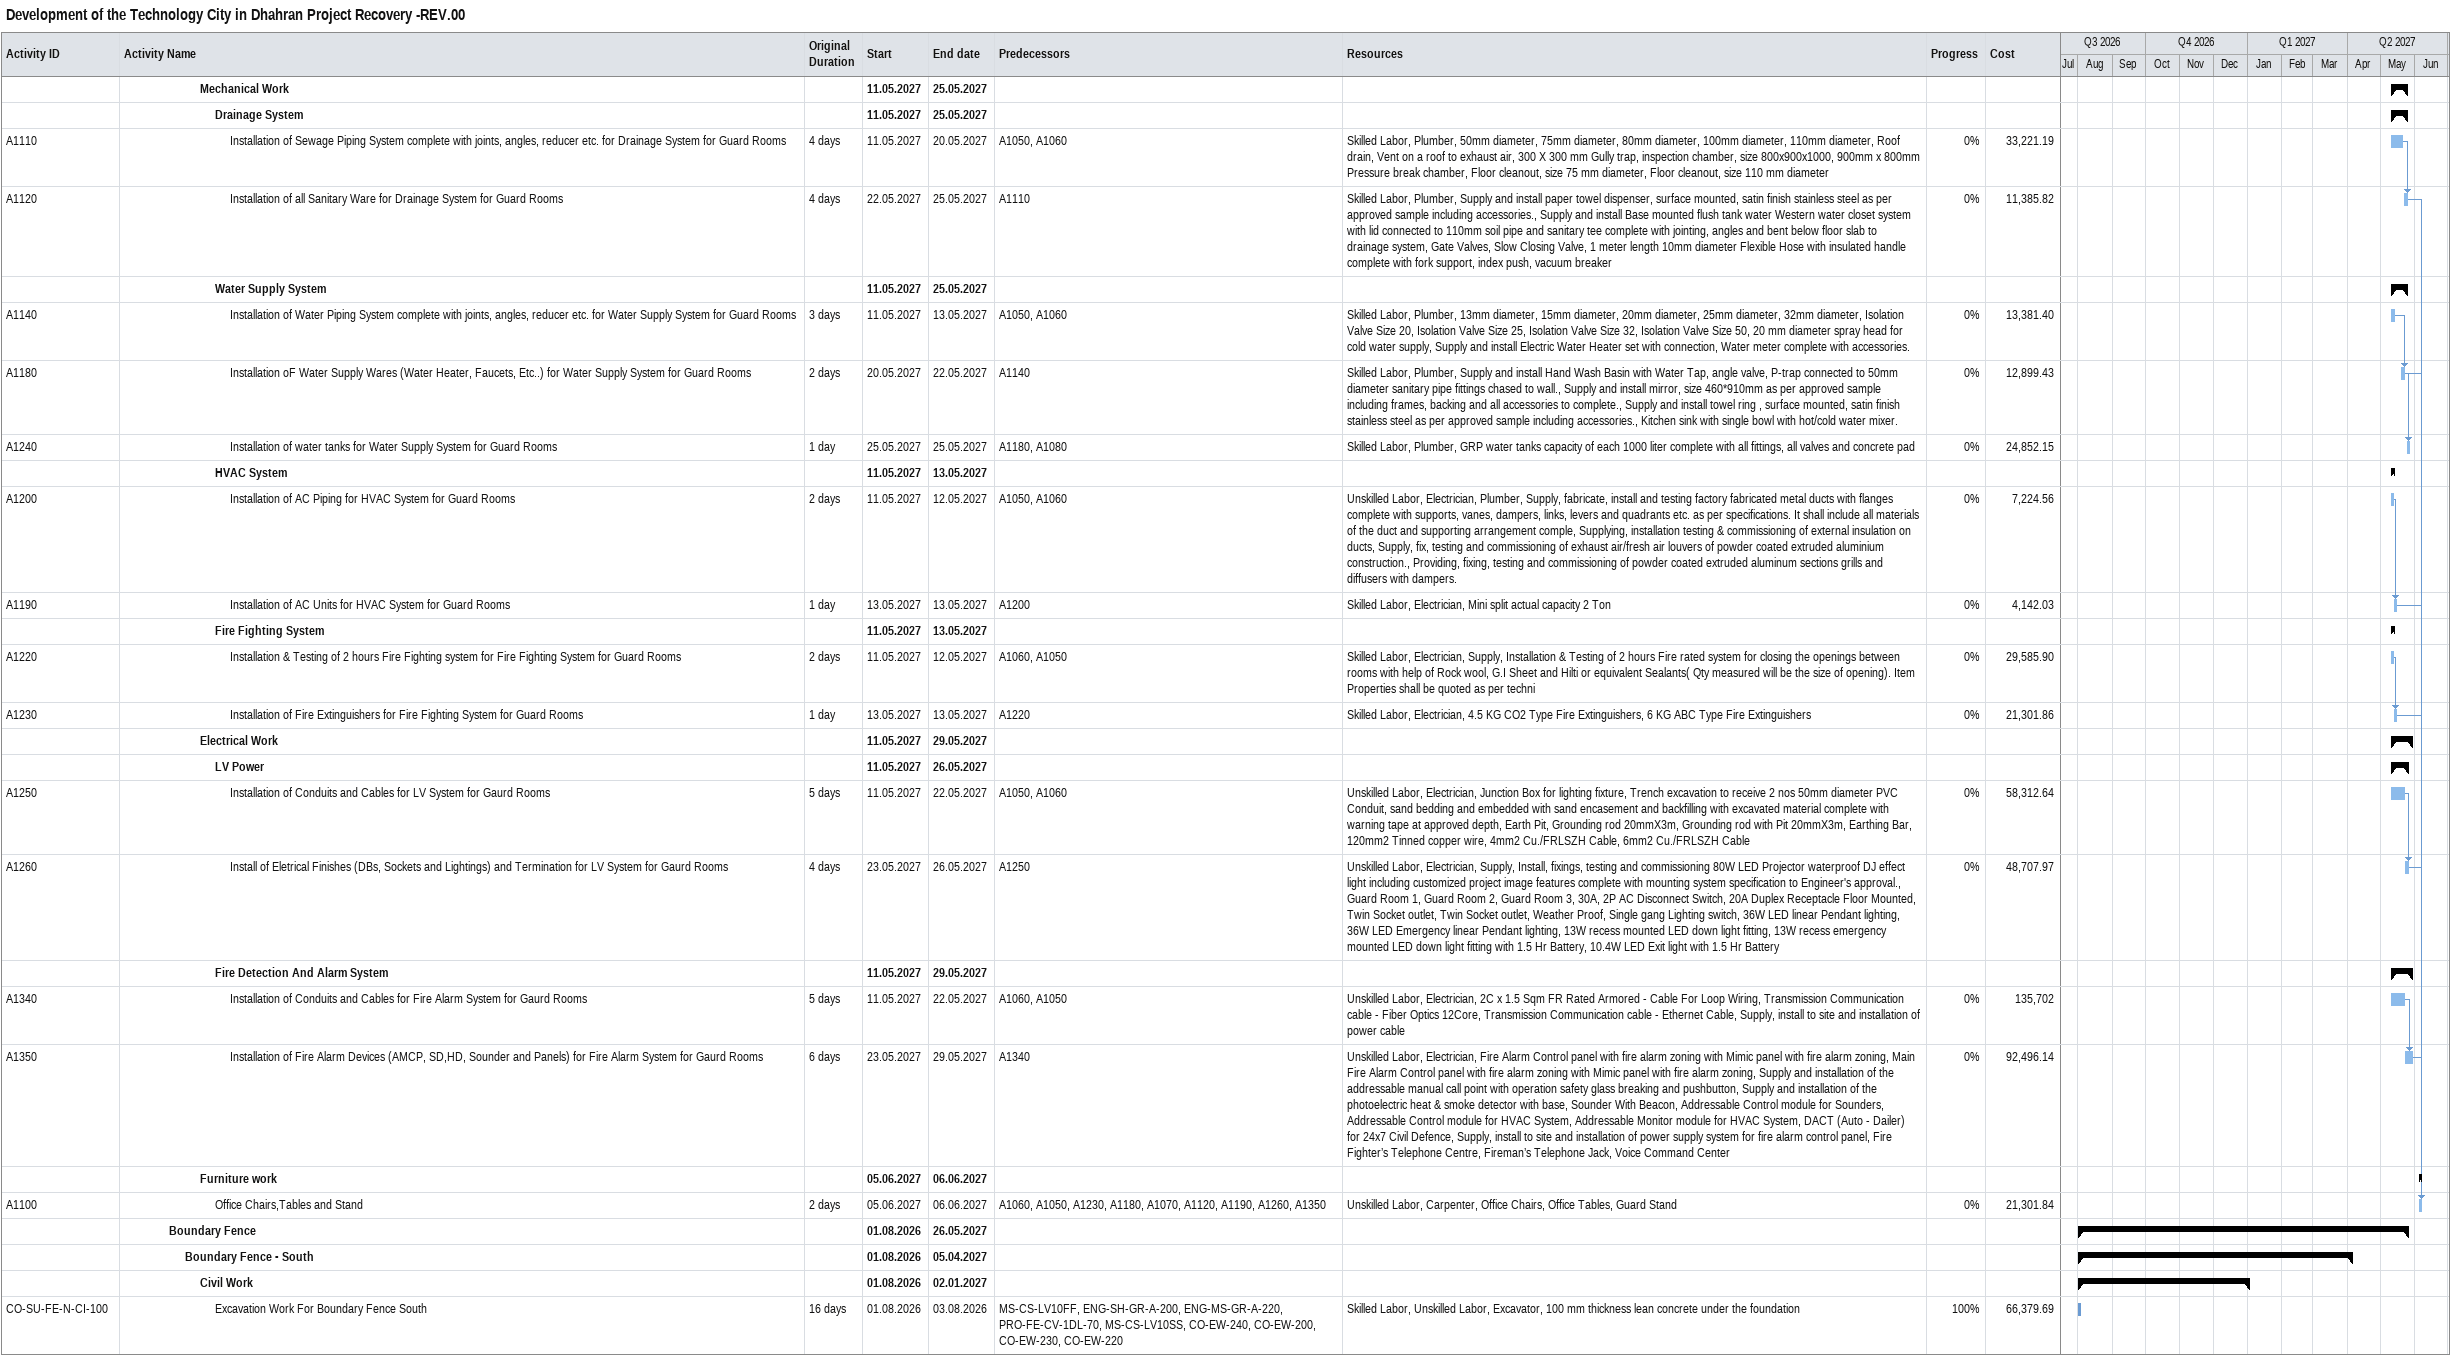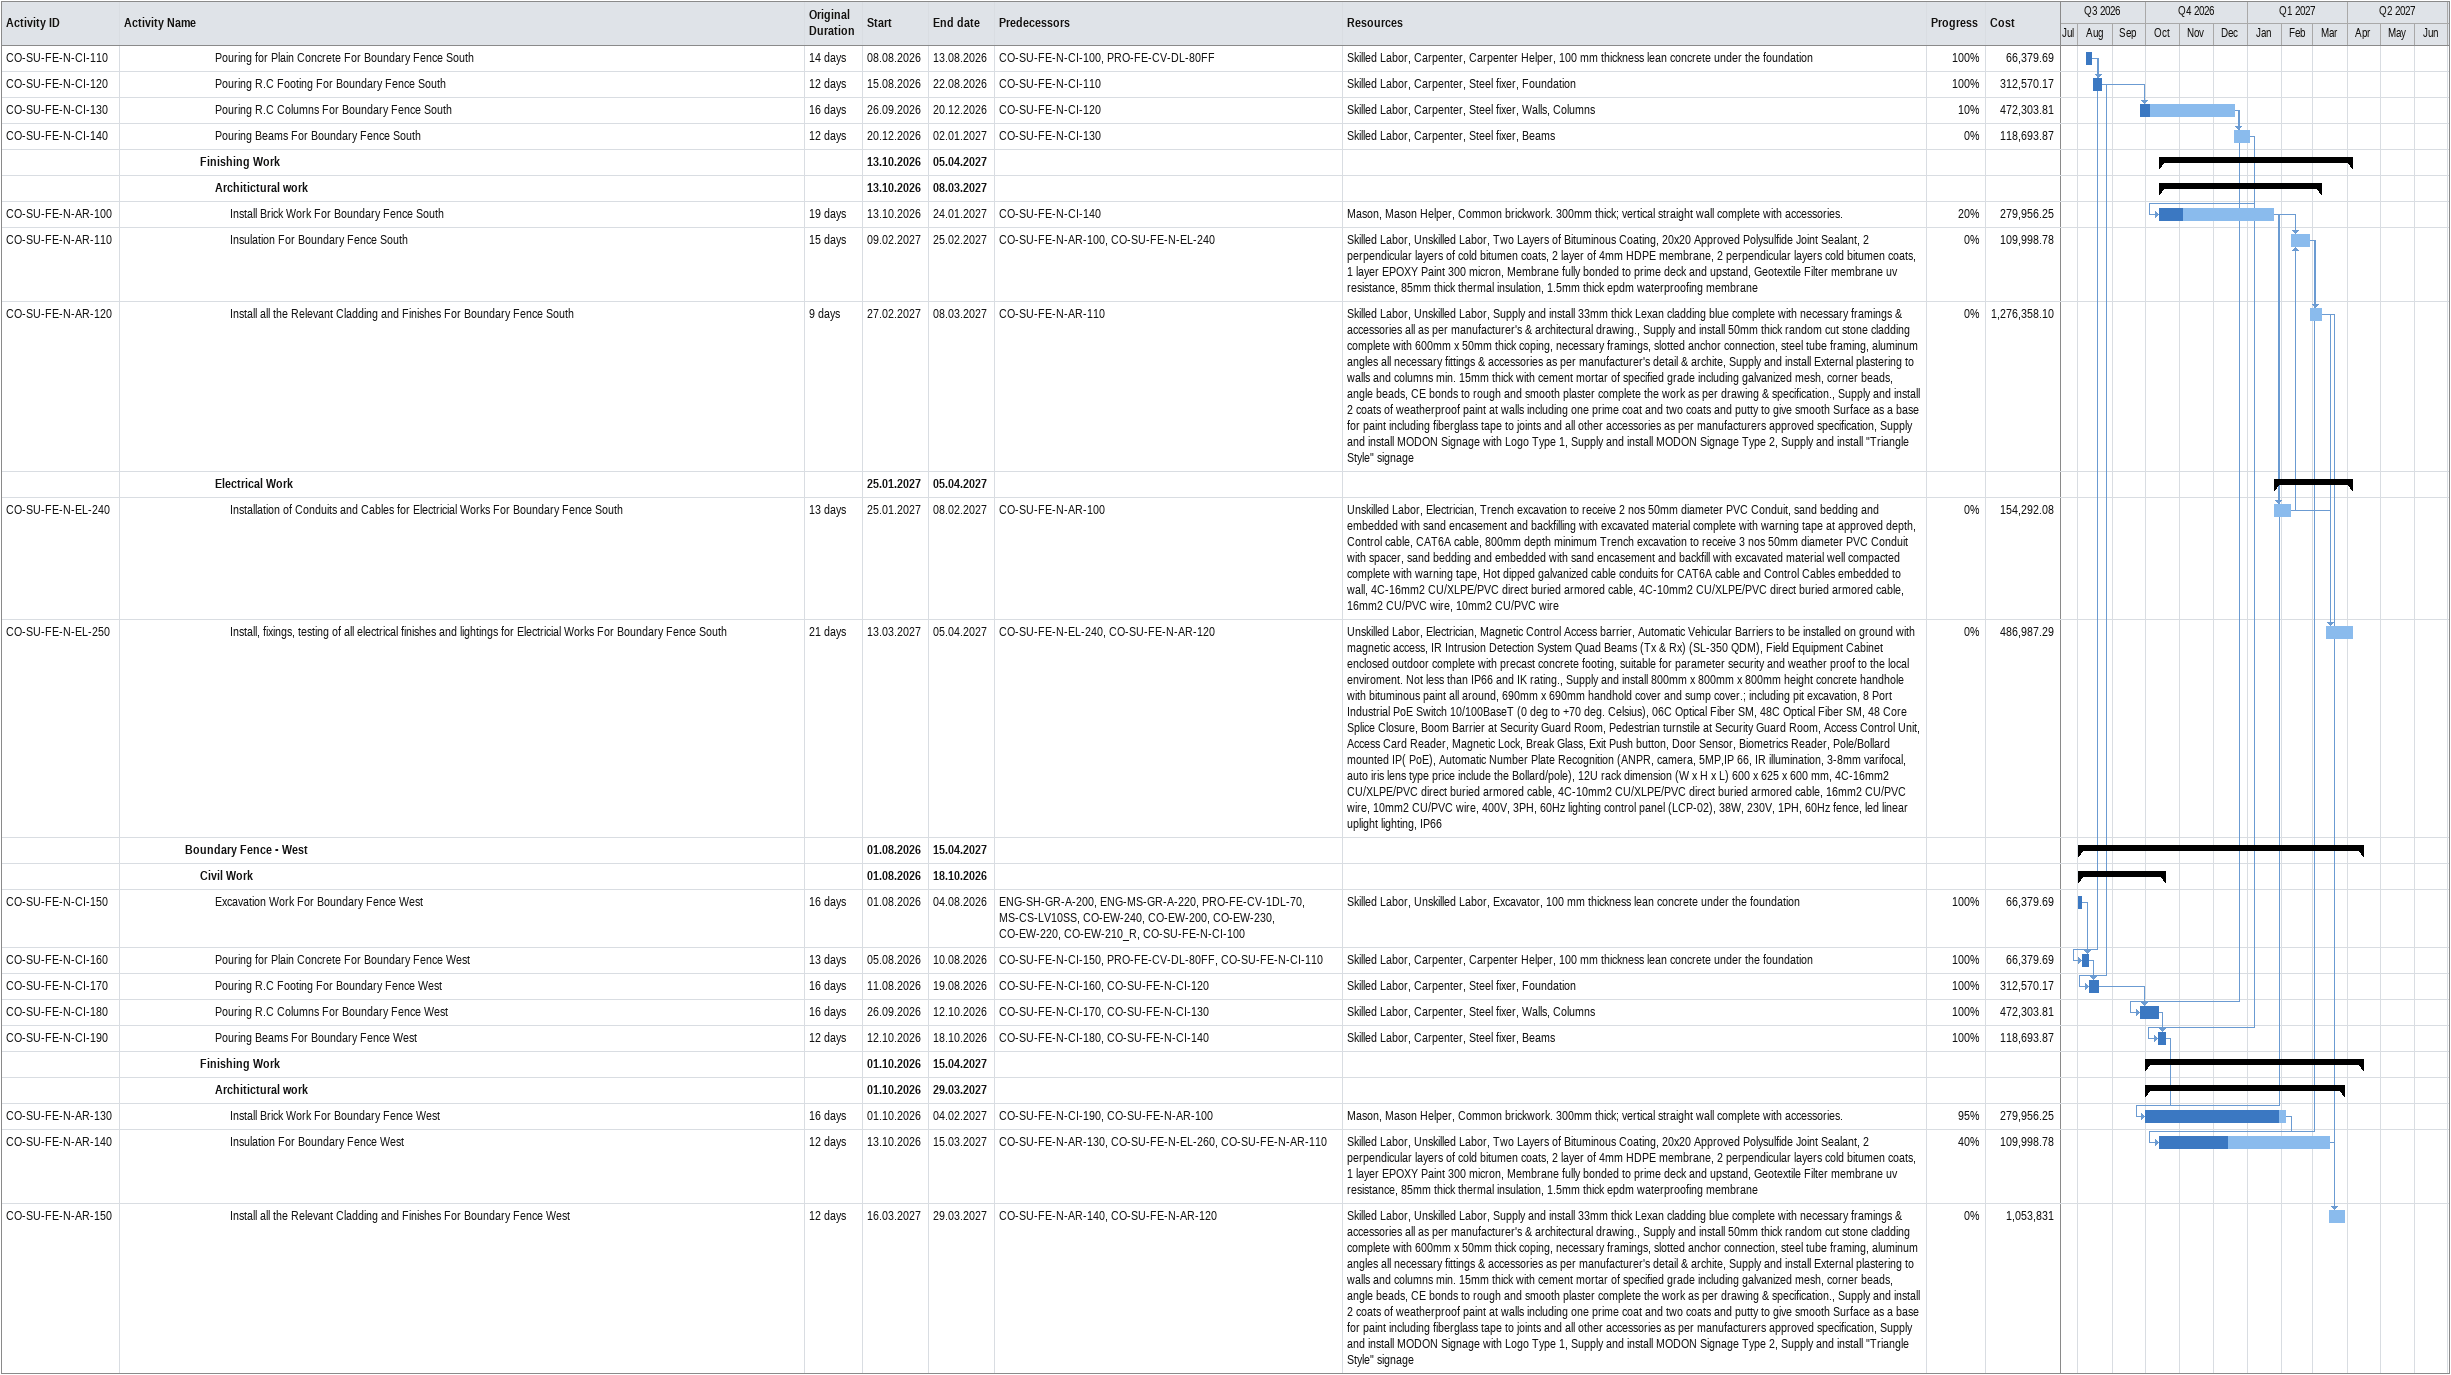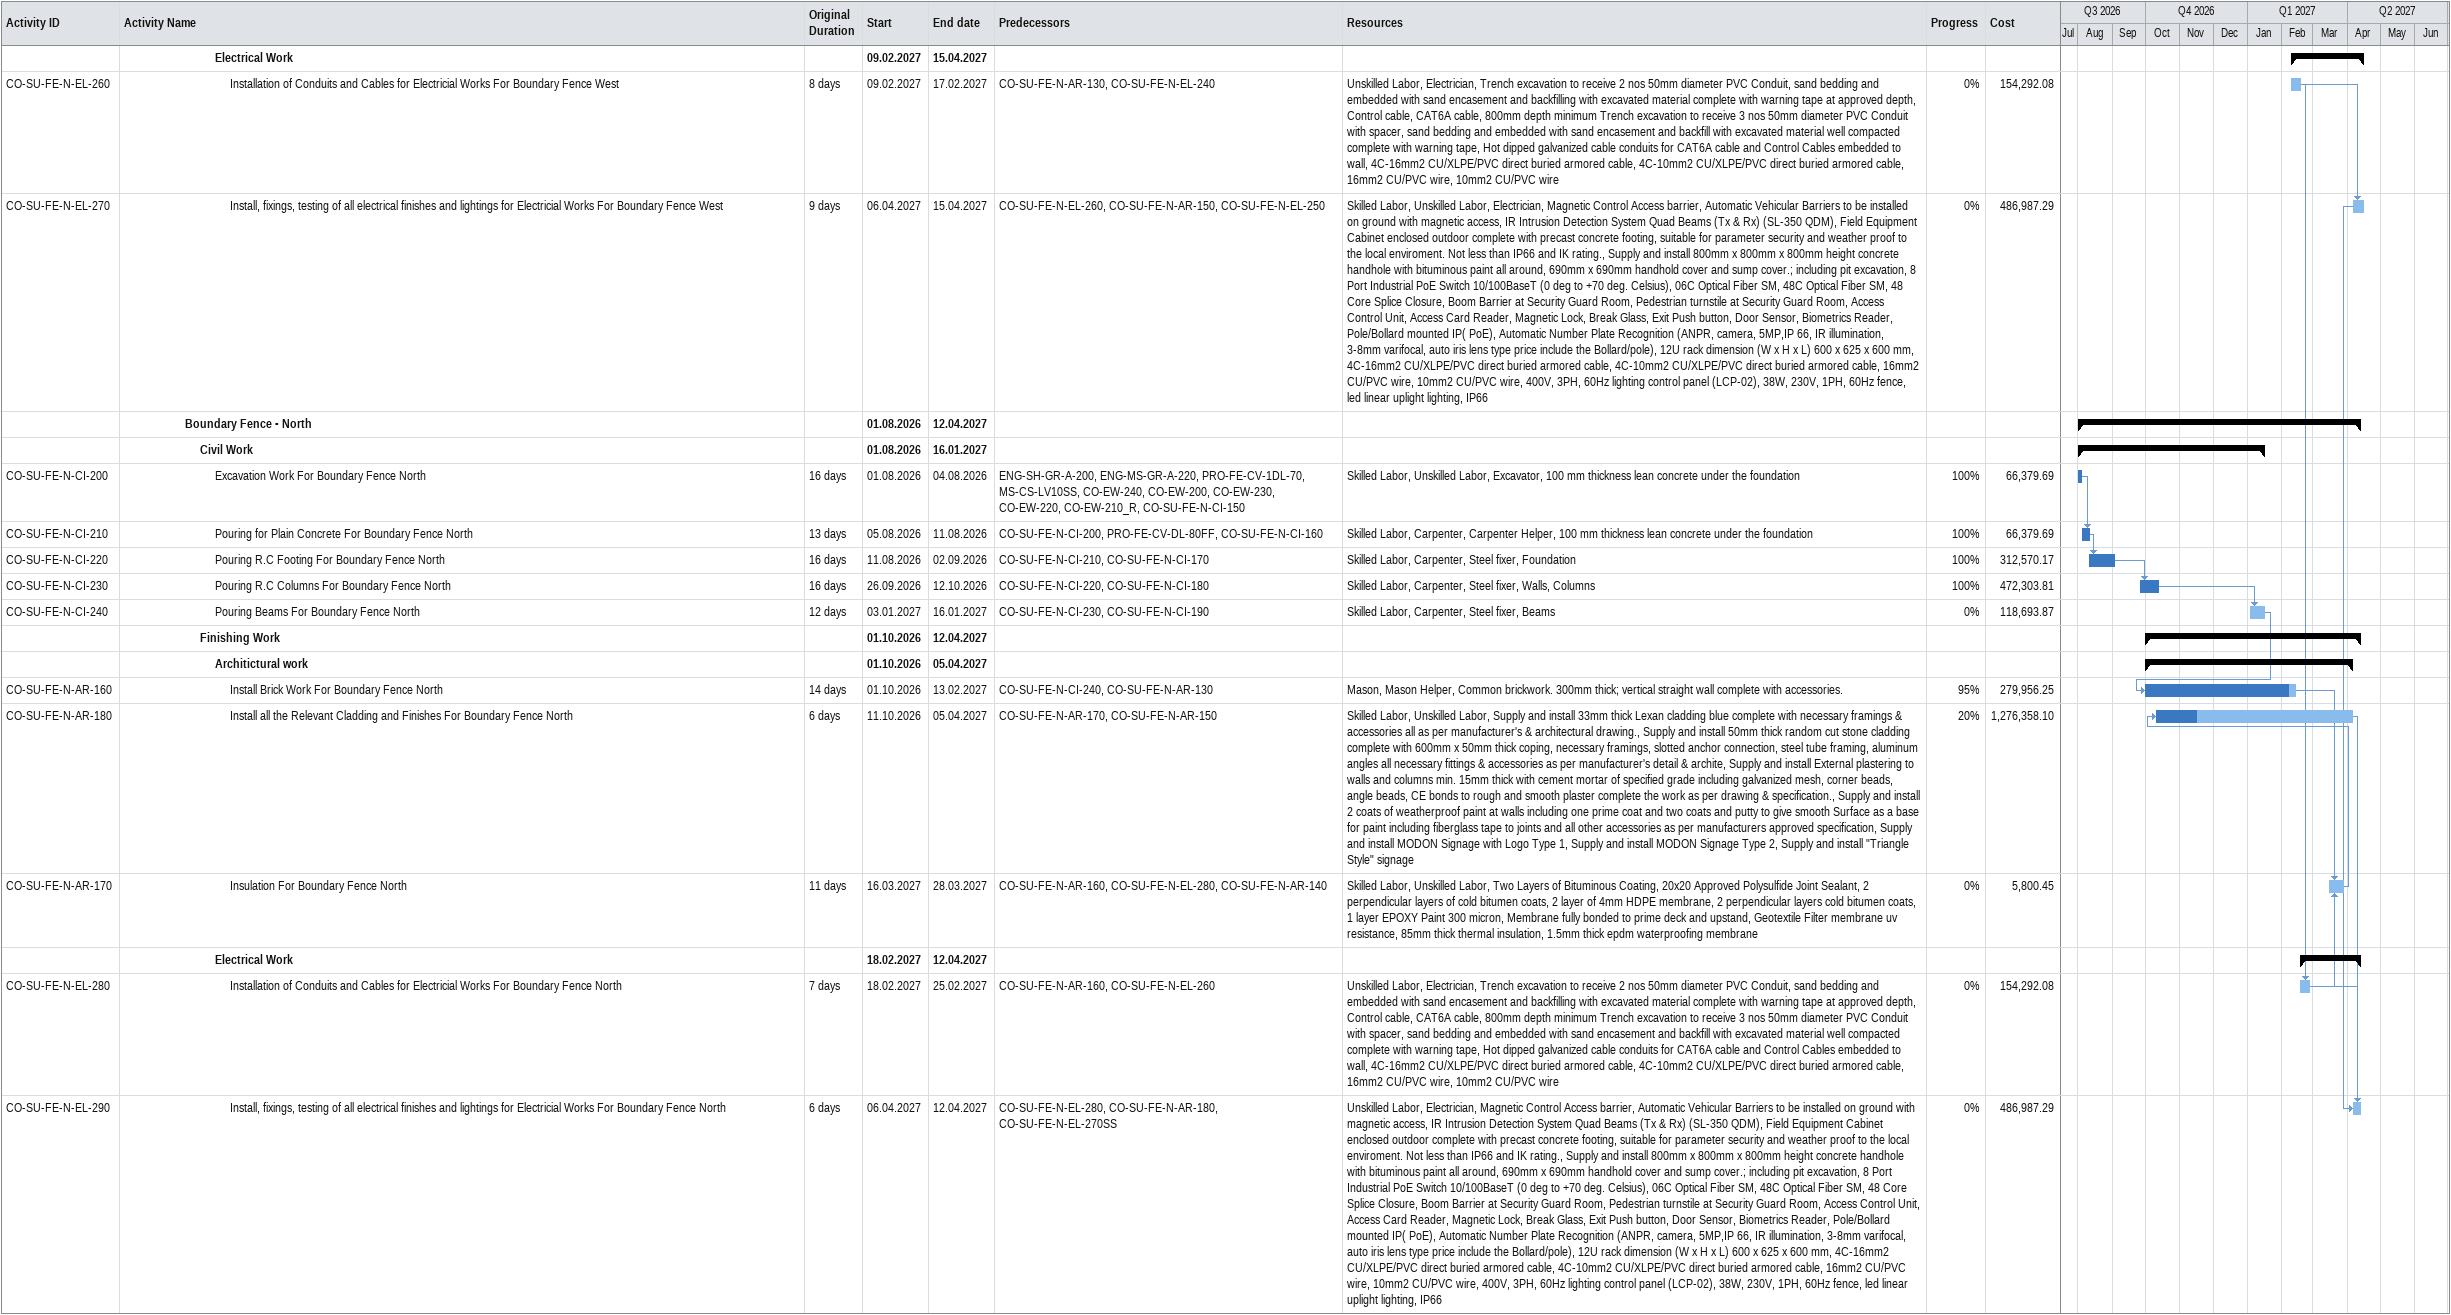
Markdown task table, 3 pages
Development of the Technology City in Dhahran Project Recovery -REV.00

| ID | Level | Task | Original duration | Start | Finish | Predecessors | Resources | % complete | Cost |
|---|---|---|---|---|---|---|---|---|---|
|  | 6 | **Mechanical Work** |  | 2027-05-11 | 2027-05-25 |  |  |  |  |
|  | 7 | **Drainage System** |  | 2027-05-11 | 2027-05-25 |  |  |  |  |
| A1110 | 8 | Installation of Sewage Piping System complete with joints, angles, reducer etc. for Drainage System for Guard Rooms | 4d | 2027-05-11 | 2027-05-20 | A1050, A1060 | Skilled Labor, Plumber, 50mm diameter, 75mm diameter, 80mm diameter, 100mm diameter, 110mm diameter, Roof drain, Vent on a roof to exhaust air, 300 X 300 mm Gully trap, inspection chamber, size 800x900x1000, 900mm x 800mm Pressure break chamber, Floor cleanout, size 75 mm diameter, Floor cleanout, size 110 mm diameter | 0 | 33221.19 |
| A1120 | 8 | Installation of all Sanitary Ware for Drainage System for Guard Rooms | 4d | 2027-05-22 | 2027-05-25 | A1110 | Skilled Labor, Plumber, Supply and install paper towel dispenser, surface mounted, satin finish stainless steel as per approved sample including accessories., Supply and install Base mounted flush tank water Western water closet system with lid connected to 110mm soil pipe and sanitary tee complete with jointing, angles and bent below floor slab to drainage system, Gate Valves, Slow Closing Valve, 1 meter length 10mm diameter Flexible Hose with insulated handle complete with fork support, index push, vacuum breaker | 0 | 11385.82 |
|  | 7 | **Water Supply System** |  | 2027-05-11 | 2027-05-25 |  |  |  |  |
| A1140 | 8 | Installation of Water Piping System complete with joints, angles, reducer etc. for Water Supply System for Guard Rooms | 3d | 2027-05-11 | 2027-05-13 | A1050, A1060 | Skilled Labor, Plumber, 13mm diameter, 15mm diameter, 20mm diameter, 25mm diameter, 32mm diameter, Isolation Valve Size 20, Isolation Valve Size 25, Isolation Valve Size 32, Isolation Valve Size 50, 20 mm diameter spray head for cold water supply, Supply and install Electric Water Heater set with connection, Water meter complete with accessories. | 0 | 13381.40 |
| A1180 | 8 | Installation oF Water Supply Wares (Water Heater, Faucets, Etc..) for Water Supply System for Guard Rooms | 2d | 2027-05-20 | 2027-05-22 | A1140 | Skilled Labor, Plumber, Supply and install Hand Wash Basin with Water Tap, angle valve, P-trap connected to 50mm diameter sanitary pipe fittings chased to wall., Supply and install mirror, size 460*910mm as per approved sample including frames, backing and all accessories to complete., Supply and install towel ring , surface mounted, satin finish stainless steel as per approved sample including accessories., Kitchen sink with single bowl with hot/cold water mixer. | 0 | 12899.43 |
| A1240 | 8 | Installation of water tanks for Water Supply System for Guard Rooms | 1d | 2027-05-25 | 2027-05-25 | A1180, A1080 | Skilled Labor, Plumber, GRP water tanks capacity of each 1000 liter complete with all fittings, all valves and concrete pad | 0 | 24852.15 |
|  | 7 | **HVAC System** |  | 2027-05-11 | 2027-05-13 |  |  |  |  |
| A1200 | 8 | Installation of AC Piping for HVAC System for Guard Rooms | 2d | 2027-05-11 | 2027-05-12 | A1050, A1060 | Unskilled Labor, Electrician, Plumber, Supply, fabricate, install and testing factory fabricated metal ducts with flanges complete with supports, vanes, dampers, links, levers and quadrants etc. as per specifications. It shall include all materials of the duct and supporting arrangement comple, Supplying, installation testing & commissioning of external insulation on ducts, Supply, fix, testing and commissioning of exhaust air/fresh air louvers of powder coated extruded aluminium construction., Providing, fixing, testing and commissioning of powder coated extruded aluminum sections grills and diffusers with dampers. | 0 | 7224.56 |
| A1190 | 8 | Installation of AC Units for HVAC System for Guard Rooms | 1d | 2027-05-13 | 2027-05-13 | A1200 | Skilled Labor, Electrician, Mini split actual capacity 2 Ton | 0 | 4142.03 |
|  | 7 | **Fire Fighting System** |  | 2027-05-11 | 2027-05-13 |  |  |  |  |
| A1220 | 8 | Installation & Testing of 2 hours Fire Fighting system for Fire Fighting System for Guard Rooms | 2d | 2027-05-11 | 2027-05-12 | A1060, A1050 | Skilled Labor, Electrician, Supply, Installation & Testing of 2 hours Fire rated system for closing the openings between rooms with help of Rock wool, G.I Sheet and Hilti or equivalent Sealants( Qty measured will be the size of opening). Item Properties shall be quoted as per techni | 0 | 29585.90 |
| A1230 | 8 | Installation of Fire Extinguishers for Fire Fighting System for Guard Rooms | 1d | 2027-05-13 | 2027-05-13 | A1220 | Skilled Labor, Electrician, 4.5 KG CO2 Type Fire Extinguishers, 6 KG ABC Type Fire Extinguishers | 0 | 21301.86 |
|  | 6 | **Electrical Work** |  | 2027-05-11 | 2027-05-29 |  |  |  |  |
|  | 7 | **LV Power** |  | 2027-05-11 | 2027-05-26 |  |  |  |  |
| A1250 | 8 | Installation of Conduits and Cables for LV System for Gaurd Rooms | 5d | 2027-05-11 | 2027-05-22 | A1050, A1060 | Unskilled Labor, Electrician, Junction Box for lighting fixture, Trench excavation to receive 2 nos 50mm diameter PVC Conduit, sand bedding and embedded with sand encasement and backfilling with excavated material complete with warning tape at approved depth, Earth Pit, Grounding rod 20mmX3m, Grounding rod with Pit 20mmX3m, Earthing Bar, 120mm2 Tinned copper wire, 4mm2 Cu./FRLSZH Cable, 6mm2 Cu./FRLSZH Cable | 0 | 58312.64 |
| A1260 | 8 | Install of Eletrical Finishes (DBs, Sockets and Lightings) and Termination for LV System for Gaurd Rooms | 4d | 2027-05-23 | 2027-05-26 | A1250 | Unskilled Labor, Electrician, Supply, Install, fixings, testing and commissioning 80W LED Projector waterproof DJ effect light including customized project image features complete with mounting system specification to Engineer's approval., Guard Room 1, Guard Room 2, Guard Room 3, 30A, 2P AC Disconnect Switch, 20A Duplex Receptacle Floor Mounted, Twin Socket outlet, Twin Socket outlet, Weather Proof, Single gang Lighting switch, 36W LED linear Pendant lighting, 36W LED Emergency linear Pendant lighting, 13W recess mounted LED down light fitting, 13W recess emergency mounted LED down light fitting with 1.5 Hr Battery, 10.4W LED Exit light with 1.5 Hr Battery | 0 | 48707.97 |
|  | 7 | **Fire Detection And Alarm System** |  | 2027-05-11 | 2027-05-29 |  |  |  |  |
| A1340 | 8 | Installation of Conduits and Cables for Fire Alarm System for Gaurd Rooms | 5d | 2027-05-11 | 2027-05-22 | A1060, A1050 | Unskilled Labor, Electrician, 2C x 1.5 Sqm FR Rated Armored - Cable For Loop Wiring, Transmission Communication cable - Fiber Optics 12Core, Transmission Communication cable - Ethernet Cable, Supply, install to site and installation of power cable | 0 | 135702 |
| A1350 | 8 | Installation of Fire Alarm Devices (AMCP, SD,HD, Sounder and Panels) for Fire Alarm System for Gaurd Rooms | 6d | 2027-05-23 | 2027-05-29 | A1340 | Unskilled Labor, Electrician, Fire Alarm Control panel with fire alarm zoning with Mimic panel with fire alarm zoning, Main Fire Alarm Control panel with fire alarm zoning with Mimic panel with fire alarm zoning, Supply and installation of the addressable manual call point with operation safety glass breaking and pushbutton, Supply and installation of the photoelectric heat & smoke detector with base, Sounder With Beacon, Addressable Control module for Sounders, Addressable Control module for HVAC System, Addressable Monitor module for HVAC System, DACT (Auto - Dailer) for 24x7 Civil Defence, Supply, install to site and installation of power supply system for fire alarm control panel, Fire Fighter’s Telephone Centre, Fireman’s Telephone Jack, Voice Command Center | 0 | 92496.14 |
|  | 6 | **Furniture work** |  | 2027-06-05 | 2027-06-06 |  |  |  |  |
| A1100 | 7 | Office Chairs,Tables and Stand | 2d | 2027-06-05 | 2027-06-06 | A1060, A1050, A1230, A1180, A1070, A1120, A1190, A1260, A1350 | Unskilled Labor, Carpenter, Office Chairs, Office Tables, Guard Stand | 0 | 21301.84 |
|  | 4 | **Boundary Fence** |  | 2026-08-01 | 2027-05-26 |  |  |  |  |
|  | 5 | **Boundary Fence - South** |  | 2026-08-01 | 2027-04-05 |  |  |  |  |
|  | 6 | **Civil Work** |  | 2026-08-01 | 2027-01-02 |  |  |  |  |
| CO-SU-FE-N-CI-100 | 7 | Excavation Work For Boundary Fence South | 16d | 2026-08-01 | 2026-08-03 | MS-CS-LV10FF, ENG-SH-GR-A-200, ENG-MS-GR-A-220, PRO-FE-CV-1DL-70, MS-CS-LV10SS, CO-EW-240, CO-EW-200, CO-EW-230, CO-EW-220 | Skilled Labor, Unskilled Labor, Excavator, 100 mm thickness lean concrete under the foundation | 100 | 66379.69 |
| CO-SU-FE-N-CI-110 | 7 | Pouring for Plain Concrete For Boundary Fence South | 14d | 2026-08-08 | 2026-08-13 | CO-SU-FE-N-CI-100, PRO-FE-CV-DL-80FF | Skilled Labor, Carpenter, Carpenter Helper, 100 mm thickness lean concrete under the foundation | 100 | 66379.69 |
| CO-SU-FE-N-CI-120 | 7 | Pouring R.C Footing For Boundary Fence South | 12d | 2026-08-15 | 2026-08-22 | CO-SU-FE-N-CI-110 | Skilled Labor, Carpenter, Steel fixer, Foundation | 100 | 312570.17 |
| CO-SU-FE-N-CI-130 | 7 | Pouring R.C Columns For Boundary Fence South | 16d | 2026-09-26 | 2026-12-20 | CO-SU-FE-N-CI-120 | Skilled Labor, Carpenter, Steel fixer, Walls, Columns | 10 | 472303.81 |
| CO-SU-FE-N-CI-140 | 7 | Pouring Beams For Boundary Fence South | 12d | 2026-12-20 | 2027-01-02 | CO-SU-FE-N-CI-130 | Skilled Labor, Carpenter, Steel fixer, Beams | 0 | 118693.87 |
|  | 6 | **Finishing Work** |  | 2026-10-13 | 2027-04-05 |  |  |  |  |
|  | 7 | **Architictural work** |  | 2026-10-13 | 2027-03-08 |  |  |  |  |
| CO-SU-FE-N-AR-100 | 8 | Install Brick Work For Boundary Fence South | 19d | 2026-10-13 | 2027-01-24 | CO-SU-FE-N-CI-140 | Mason, Mason Helper, Common brickwork. 300mm thick; vertical straight wall complete with accessories. | 20 | 279956.25 |
| CO-SU-FE-N-AR-110 | 8 | Insulation For Boundary Fence South | 15d | 2027-02-09 | 2027-02-25 | CO-SU-FE-N-AR-100, CO-SU-FE-N-EL-240 | Skilled Labor, Unskilled Labor, Two Layers of Bituminous Coating, 20x20 Approved Polysulfide Joint Sealant, 2 perpendicular layers of cold bitumen coats, 2 layer of 4mm HDPE membrane, 2 perpendicular layers cold bitumen coats, 1 layer EPOXY Paint 300 micron, Membrane fully bonded to prime deck and upstand, Geotextile Filter membrane uv resistance, 85mm thick thermal insulation, 1.5mm thick epdm waterproofing membrane | 0 | 109998.78 |
| CO-SU-FE-N-AR-120 | 8 | Install all the Relevant Cladding and Finishes For Boundary Fence South | 9d | 2027-02-27 | 2027-03-08 | CO-SU-FE-N-AR-110 | Skilled Labor, Unskilled Labor, Supply and install 33mm thick Lexan cladding blue complete with necessary framings & accessories all as per manufacturer's & architectural drawing., Supply and install 50mm thick random cut stone cladding complete with 600mm x 50mm thick coping, necessary framings, slotted anchor connection, steel tube framing, aluminum angles all necessary fittings & accessories as per manufacturer's detail & archite, Supply and install External plastering to walls and columns min. 15mm thick with cement mortar of specified grade including galvanized mesh, corner beads, angle beads, CE bonds to rough and smooth plaster complete the work as per drawing & specification., Supply and install 2 coats of weatherproof paint at walls including one prime coat and two coats and putty to give smooth Surface as a base for paint including fiberglass tape to joints and all other accessories as per manufacturers approved specification, Supply and install MODON Signage with Logo Type 1, Supply and install MODON Signage Type 2, Supply and install "Triangle Style" signage | 0 | 1276358.10 |
|  | 7 | **Electrical Work** |  | 2027-01-25 | 2027-04-05 |  |  |  |  |
| CO-SU-FE-N-EL-240 | 8 | Installation of Conduits and Cables for Electricial Works For Boundary Fence South | 13d | 2027-01-25 | 2027-02-08 | CO-SU-FE-N-AR-100 | Unskilled Labor, Electrician, Trench excavation to receive 2 nos 50mm diameter PVC Conduit, sand bedding and embedded with sand encasement and backfilling with excavated material complete with warning tape at approved depth, Control cable, CAT6A cable, 800mm depth minimum Trench excavation to receive 3 nos 50mm diameter PVC Conduit with spacer, sand bedding and embedded with sand encasement and backfill with excavated material well compacted complete with warning tape, Hot dipped galvanized cable conduits for CAT6A cable and Control Cables embedded to wall, 4C-16mm2 CU/XLPE/PVC direct buried armored cable, 4C-10mm2 CU/XLPE/PVC direct buried armored cable, 16mm2 CU/PVC wire, 10mm2 CU/PVC wire | 0 | 154292.08 |
| CO-SU-FE-N-EL-250 | 8 | Install, fixings, testing of all electrical finishes and lightings for Electricial Works For Boundary Fence South | 21d | 2027-03-13 | 2027-04-05 | CO-SU-FE-N-EL-240, CO-SU-FE-N-AR-120 | Unskilled Labor, Electrician, Magnetic Control Access barrier, Automatic Vehicular Barriers to be installed on ground with magnetic access, IR Intrusion Detection System Quad Beams (Tx & Rx) (SL-350 QDM), Field Equipment Cabinet enclosed outdoor complete with precast concrete footing, suitable for parameter security and weather proof to the local enviroment. Not less than IP66 and IK rating., Supply and install 800mm x 800mm x 800mm height concrete handhole with bituminous paint all around, 690mm x 690mm handhold cover and sump cover.; including pit excavation, 8 Port Industrial PoE Switch 10/100BaseT (0 deg to +70 deg. Celsius), 06C Optical Fiber SM, 48C Optical Fiber SM, 48 Core Splice Closure, Boom Barrier at Security Guard Room, Pedestrian turnstile at Security Guard Room, Access Control Unit, Access Card Reader, Magnetic Lock, Break Glass, Exit Push button, Door Sensor, Biometrics Reader, Pole/Bollard mounted IP( PoE), Automatic Number Plate Recognition (ANPR, camera, 5MP,IP 66, IR illumination, 3-8mm varifocal, auto iris lens type price include the Bollard/pole), 12U rack dimension (W x H x L) 600 x 625 x 600 mm, 4C-16mm2 CU/XLPE/PVC direct buried armored cable, 4C-10mm2 CU/XLPE/PVC direct buried armored cable, 16mm2 CU/PVC wire, 10mm2 CU/PVC wire, 400V, 3PH, 60Hz lighting control panel (LCP-02), 38W, 230V, 1PH, 60Hz fence, led linear uplight lighting, IP66 | 0 | 486987.29 |
|  | 5 | **Boundary Fence - West** |  | 2026-08-01 | 2027-04-15 |  |  |  |  |
|  | 6 | **Civil Work** |  | 2026-08-01 | 2026-10-18 |  |  |  |  |
| CO-SU-FE-N-CI-150 | 7 | Excavation Work For Boundary Fence West | 16d | 2026-08-01 | 2026-08-04 | ENG-SH-GR-A-200, ENG-MS-GR-A-220, PRO-FE-CV-1DL-70, MS-CS-LV10SS, CO-EW-240, CO-EW-200, CO-EW-230, CO-EW-220, CO-EW-210_R, CO-SU-FE-N-CI-100 | Skilled Labor, Unskilled Labor, Excavator, 100 mm thickness lean concrete under the foundation | 100 | 66379.69 |
| CO-SU-FE-N-CI-160 | 7 | Pouring for Plain Concrete For Boundary Fence West | 13d | 2026-08-05 | 2026-08-10 | CO-SU-FE-N-CI-150, PRO-FE-CV-DL-80FF, CO-SU-FE-N-CI-110 | Skilled Labor, Carpenter, Carpenter Helper, 100 mm thickness lean concrete under the foundation | 100 | 66379.69 |
| CO-SU-FE-N-CI-170 | 7 | Pouring R.C Footing For Boundary Fence West | 16d | 2026-08-11 | 2026-08-19 | CO-SU-FE-N-CI-160, CO-SU-FE-N-CI-120 | Skilled Labor, Carpenter, Steel fixer, Foundation | 100 | 312570.17 |
| CO-SU-FE-N-CI-180 | 7 | Pouring R.C Columns For Boundary Fence West | 16d | 2026-09-26 | 2026-10-12 | CO-SU-FE-N-CI-170, CO-SU-FE-N-CI-130 | Skilled Labor, Carpenter, Steel fixer, Walls, Columns | 100 | 472303.81 |
| CO-SU-FE-N-CI-190 | 7 | Pouring Beams For Boundary Fence West | 12d | 2026-10-12 | 2026-10-18 | CO-SU-FE-N-CI-180, CO-SU-FE-N-CI-140 | Skilled Labor, Carpenter, Steel fixer, Beams | 100 | 118693.87 |
|  | 6 | **Finishing Work** |  | 2026-10-01 | 2027-04-15 |  |  |  |  |
|  | 7 | **Architictural work** |  | 2026-10-01 | 2027-03-29 |  |  |  |  |
| CO-SU-FE-N-AR-130 | 8 | Install Brick Work For Boundary Fence West | 16d | 2026-10-01 | 2027-02-04 | CO-SU-FE-N-CI-190, CO-SU-FE-N-AR-100 | Mason, Mason Helper, Common brickwork. 300mm thick; vertical straight wall complete with accessories. | 95 | 279956.25 |
| CO-SU-FE-N-AR-140 | 8 | Insulation For Boundary Fence West | 12d | 2026-10-13 | 2027-03-15 | CO-SU-FE-N-AR-130, CO-SU-FE-N-EL-260, CO-SU-FE-N-AR-110 | Skilled Labor, Unskilled Labor, Two Layers of Bituminous Coating, 20x20 Approved Polysulfide Joint Sealant, 2 perpendicular layers of cold bitumen coats, 2 layer of 4mm HDPE membrane, 2 perpendicular layers cold bitumen coats, 1 layer EPOXY Paint 300 micron, Membrane fully bonded to prime deck and upstand, Geotextile Filter membrane uv resistance, 85mm thick thermal insulation, 1.5mm thick epdm waterproofing membrane | 40 | 109998.78 |
| CO-SU-FE-N-AR-150 | 8 | Install all the Relevant Cladding and Finishes For Boundary Fence West | 12d | 2027-03-16 | 2027-03-29 | CO-SU-FE-N-AR-140, CO-SU-FE-N-AR-120 | Skilled Labor, Unskilled Labor, Supply and install 33mm thick Lexan cladding blue complete with necessary framings & accessories all as per manufacturer's & architectural drawing., Supply and install 50mm thick random cut stone cladding complete with 600mm x 50mm thick coping, necessary framings, slotted anchor connection, steel tube framing, aluminum angles all necessary fittings & accessories as per manufacturer's detail & archite, Supply and install External plastering to walls and columns min. 15mm thick with cement mortar of specified grade including galvanized mesh, corner beads, angle beads, CE bonds to rough and smooth plaster complete the work as per drawing & specification., Supply and install 2 coats of weatherproof paint at walls including one prime coat and two coats and putty to give smooth Surface as a base for paint including fiberglass tape to joints and all other accessories as per manufacturers approved specification, Supply and install MODON Signage with Logo Type 1, Supply and install MODON Signage Type 2, Supply and install "Triangle Style" signage | 0 | 1053831 |
|  | 7 | **Electrical Work** |  | 2027-02-09 | 2027-04-15 |  |  |  |  |
| CO-SU-FE-N-EL-260 | 8 | Installation of Conduits and Cables for Electricial Works For Boundary Fence West | 8d | 2027-02-09 | 2027-02-17 | CO-SU-FE-N-AR-130, CO-SU-FE-N-EL-240 | Unskilled Labor, Electrician, Trench excavation to receive 2 nos 50mm diameter PVC Conduit, sand bedding and embedded with sand encasement and backfilling with excavated material complete with warning tape at approved depth, Control cable, CAT6A cable, 800mm depth minimum Trench excavation to receive 3 nos 50mm diameter PVC Conduit with spacer, sand bedding and embedded with sand encasement and backfill with excavated material well compacted complete with warning tape, Hot dipped galvanized cable conduits for CAT6A cable and Control Cables embedded to wall, 4C-16mm2 CU/XLPE/PVC direct buried armored cable, 4C-10mm2 CU/XLPE/PVC direct buried armored cable, 16mm2 CU/PVC wire, 10mm2 CU/PVC wire | 0 | 154292.08 |
| CO-SU-FE-N-EL-270 | 8 | Install, fixings, testing of all electrical finishes and lightings for Electricial Works For Boundary Fence West | 9d | 2027-04-06 | 2027-04-15 | CO-SU-FE-N-EL-260, CO-SU-FE-N-AR-150, CO-SU-FE-N-EL-250 | Skilled Labor, Unskilled Labor, Electrician, Magnetic Control Access barrier, Automatic Vehicular Barriers to be installed on ground with magnetic access, IR Intrusion Detection System Quad Beams (Tx & Rx) (SL-350 QDM), Field Equipment Cabinet enclosed outdoor complete with precast concrete footing, suitable for parameter security and weather proof to the local enviroment. Not less than IP66 and IK rating., Supply and install 800mm x 800mm x 800mm height concrete handhole with bituminous paint all around, 690mm x 690mm handhold cover and sump cover.; including pit excavation, 8 Port Industrial PoE Switch 10/100BaseT (0 deg to +70 deg. Celsius), 06C Optical Fiber SM, 48C Optical Fiber SM, 48 Core Splice Closure, Boom Barrier at Security Guard Room, Pedestrian turnstile at Security Guard Room, Access Control Unit, Access Card Reader, Magnetic Lock, Break Glass, Exit Push button, Door Sensor, Biometrics Reader, Pole/Bollard mounted IP( PoE), Automatic Number Plate Recognition (ANPR, camera, 5MP,IP 66, IR illumination, 3-8mm varifocal, auto iris lens type price include the Bollard/pole), 12U rack dimension (W x H x L) 600 x 625 x 600 mm, 4C-16mm2 CU/XLPE/PVC direct buried armored cable, 4C-10mm2 CU/XLPE/PVC direct buried armored cable, 16mm2 CU/PVC wire, 10mm2 CU/PVC wire, 400V, 3PH, 60Hz lighting control panel (LCP-02), 38W, 230V, 1PH, 60Hz fence, led linear uplight lighting, IP66 | 0 | 486987.29 |
|  | 5 | **Boundary Fence - North** |  | 2026-08-01 | 2027-04-12 |  |  |  |  |
|  | 6 | **Civil Work** |  | 2026-08-01 | 2027-01-16 |  |  |  |  |
| CO-SU-FE-N-CI-200 | 7 | Excavation Work For Boundary Fence North | 16d | 2026-08-01 | 2026-08-04 | ENG-SH-GR-A-200, ENG-MS-GR-A-220, PRO-FE-CV-1DL-70, MS-CS-LV10SS, CO-EW-240, CO-EW-200, CO-EW-230, CO-EW-220, CO-EW-210_R, CO-SU-FE-N-CI-150 | Skilled Labor, Unskilled Labor, Excavator, 100 mm thickness lean concrete under the foundation | 100 | 66379.69 |
| CO-SU-FE-N-CI-210 | 7 | Pouring for Plain Concrete For Boundary Fence North | 13d | 2026-08-05 | 2026-08-11 | CO-SU-FE-N-CI-200, PRO-FE-CV-DL-80FF, CO-SU-FE-N-CI-160 | Skilled Labor, Carpenter, Carpenter Helper, 100 mm thickness lean concrete under the foundation | 100 | 66379.69 |
| CO-SU-FE-N-CI-220 | 7 | Pouring R.C Footing For Boundary Fence North | 16d | 2026-08-11 | 2026-09-02 | CO-SU-FE-N-CI-210, CO-SU-FE-N-CI-170 | Skilled Labor, Carpenter, Steel fixer, Foundation | 100 | 312570.17 |
| CO-SU-FE-N-CI-230 | 7 | Pouring R.C Columns For Boundary Fence North | 16d | 2026-09-26 | 2026-10-12 | CO-SU-FE-N-CI-220, CO-SU-FE-N-CI-180 | Skilled Labor, Carpenter, Steel fixer, Walls, Columns | 100 | 472303.81 |
| CO-SU-FE-N-CI-240 | 7 | Pouring Beams For Boundary Fence North | 12d | 2027-01-03 | 2027-01-16 | CO-SU-FE-N-CI-230, CO-SU-FE-N-CI-190 | Skilled Labor, Carpenter, Steel fixer, Beams | 0 | 118693.87 |
|  | 6 | **Finishing Work** |  | 2026-10-01 | 2027-04-12 |  |  |  |  |
|  | 7 | **Architictural work** |  | 2026-10-01 | 2027-04-05 |  |  |  |  |
| CO-SU-FE-N-AR-160 | 8 | Install Brick Work For Boundary Fence North | 14d | 2026-10-01 | 2027-02-13 | CO-SU-FE-N-CI-240, CO-SU-FE-N-AR-130 | Mason, Mason Helper, Common brickwork. 300mm thick; vertical straight wall complete with accessories. | 95 | 279956.25 |
| CO-SU-FE-N-AR-180 | 8 | Install all the Relevant Cladding and Finishes For Boundary Fence North | 6d | 2026-10-11 | 2027-04-05 | CO-SU-FE-N-AR-170, CO-SU-FE-N-AR-150 | Skilled Labor, Unskilled Labor, Supply and install 33mm thick Lexan cladding blue complete with necessary framings & accessories all as per manufacturer's & architectural drawing., Supply and install 50mm thick random cut stone cladding complete with 600mm x 50mm thick coping, necessary framings, slotted anchor connection, steel tube framing, aluminum angles all necessary fittings & accessories as per manufacturer's detail & archite, Supply and install External plastering to walls and columns min. 15mm thick with cement mortar of specified grade including galvanized mesh, corner beads, angle beads, CE bonds to rough and smooth plaster complete the work as per drawing & specification., Supply and install 2 coats of weatherproof paint at walls including one prime coat and two coats and putty to give smooth Surface as a base for paint including fiberglass tape to joints and all other accessories as per manufacturers approved specification, Supply and install MODON Signage with Logo Type 1, Supply and install MODON Signage Type 2, Supply and install "Triangle Style" signage | 20 | 1276358.10 |
| CO-SU-FE-N-AR-170 | 8 | Insulation For Boundary Fence North | 11d | 2027-03-16 | 2027-03-28 | CO-SU-FE-N-AR-160, CO-SU-FE-N-EL-280, CO-SU-FE-N-AR-140 | Skilled Labor, Unskilled Labor, Two Layers of Bituminous Coating, 20x20 Approved Polysulfide Joint Sealant, 2 perpendicular layers of cold bitumen coats, 2 layer of 4mm HDPE membrane, 2 perpendicular layers cold bitumen coats, 1 layer EPOXY Paint 300 micron, Membrane fully bonded to prime deck and upstand, Geotextile Filter membrane uv resistance, 85mm thick thermal insulation, 1.5mm thick epdm waterproofing membrane | 0 | 5800.45 |
|  | 7 | **Electrical Work** |  | 2027-02-18 | 2027-04-12 |  |  |  |  |
| CO-SU-FE-N-EL-280 | 8 | Installation of Conduits and Cables for Electricial Works For Boundary Fence North | 7d | 2027-02-18 | 2027-02-25 | CO-SU-FE-N-AR-160, CO-SU-FE-N-EL-260 | Unskilled Labor, Electrician, Trench excavation to receive 2 nos 50mm diameter PVC Conduit, sand bedding and embedded with sand encasement and backfilling with excavated material complete with warning tape at approved depth, Control cable, CAT6A cable, 800mm depth minimum Trench excavation to receive 3 nos 50mm diameter PVC Conduit with spacer, sand bedding and embedded with sand encasement and backfill with excavated material well compacted complete with warning tape, Hot dipped galvanized cable conduits for CAT6A cable and Control Cables embedded to wall, 4C-16mm2 CU/XLPE/PVC direct buried armored cable, 4C-10mm2 CU/XLPE/PVC direct buried armored cable, 16mm2 CU/PVC wire, 10mm2 CU/PVC wire | 0 | 154292.08 |
| CO-SU-FE-N-EL-290 | 8 | Install, fixings, testing of all electrical finishes and lightings for Electricial Works For Boundary Fence North | 6d | 2027-04-06 | 2027-04-12 | CO-SU-FE-N-EL-280, CO-SU-FE-N-AR-180, CO-SU-FE-N-EL-270SS | Unskilled Labor, Electrician, Magnetic Control Access barrier, Automatic Vehicular Barriers to be installed on ground with magnetic access, IR Intrusion Detection System Quad Beams (Tx & Rx) (SL-350 QDM), Field Equipment Cabinet enclosed outdoor complete with precast concrete footing, suitable for parameter security and weather proof to the local enviroment. Not less than IP66 and IK rating., Supply and install 800mm x 800mm x 800mm height concrete handhole with bituminous paint all around, 690mm x 690mm handhold cover and sump cover.; including pit excavation, 8 Port Industrial PoE Switch 10/100BaseT (0 deg to +70 deg. Celsius), 06C Optical Fiber SM, 48C Optical Fiber SM, 48 Core Splice Closure, Boom Barrier at Security Guard Room, Pedestrian turnstile at Security Guard Room, Access Control Unit, Access Card Reader, Magnetic Lock, Break Glass, Exit Push button, Door Sensor, Biometrics Reader, Pole/Bollard mounted IP( PoE), Automatic Number Plate Recognition (ANPR, camera, 5MP,IP 66, IR illumination, 3-8mm varifocal, auto iris lens type price include the Bollard/pole), 12U rack dimension (W x H x L) 600 x 625 x 600 mm, 4C-16mm2 CU/XLPE/PVC direct buried armored cable, 4C-10mm2 CU/XLPE/PVC direct buried armored cable, 16mm2 CU/PVC wire, 10mm2 CU/PVC wire, 400V, 3PH, 60Hz lighting control panel (LCP-02), 38W, 230V, 1PH, 60Hz fence, led linear uplight lighting, IP66 | 0 | 486987.29 |
